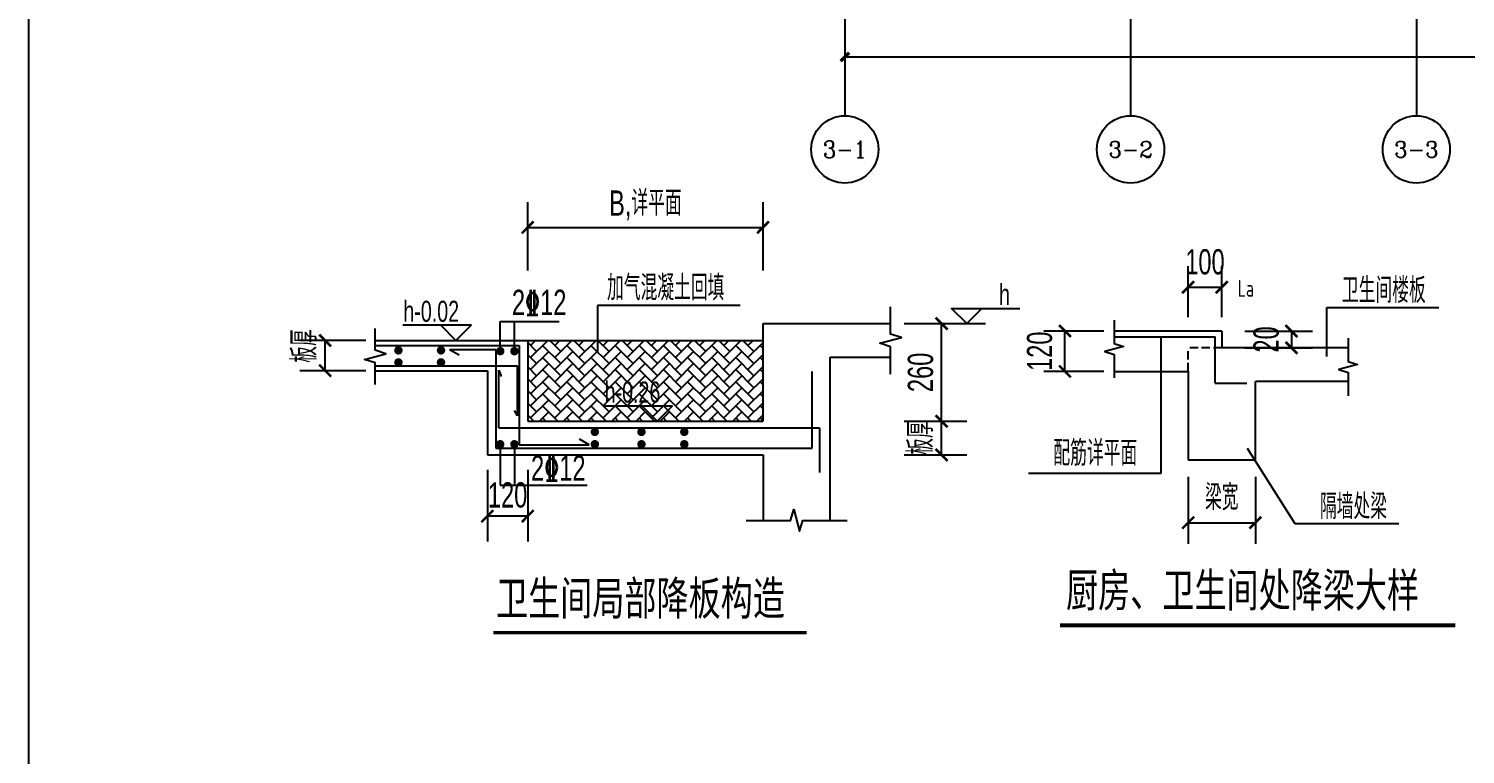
# Model space of a CAD drawing. Extents: x -173820 to 521180, y -715739 to 158231.
# Drawn here: x -14955 to 2137, y -63099 to -54473 of the extents above; entities that cross this region are included whole.
import ezdxf
from ezdxf.enums import TextEntityAlignment as Align

# ---------------------------------------------------------------- set-up
doc = ezdxf.new("R2010")
doc.units = 0
doc.header["$LTSCALE"] = 1000
doc.linetypes.add('CONTINOUS', pattern=[0])
doc.linetypes.add('DASH', pattern=[0.35, 0.25, -0.1])
for name, color, linetype in [('AXIS_TEXT', 7, 'Continuous'), ('DIM1', 3, 'Continuous'), ('JG1', 3, 'Continuous'), ('填充', 8, 'Continuous'), ('模板线', 3, 'Continuous')]:
    doc.layers.add(name, color=color, linetype=linetype)
doc.styles.add('_TCH_AXIS', font='COMPLEX', dxfattribs={"bigfont": 'GBCBIG'})
doc.styles.add('COMPLEX', font='COMPLEX')
doc.styles.add('TEXTDIM', font='njadri_romans1.shx', dxfattribs={"width": 0.7, "bigfont": 'njadri_fhztxt.shx'})
doc.styles.add('TEXTSTEEL', font='njadri_tssdeng.shx', dxfattribs={"width": 0.7, "bigfont": 'njadri_tssdchn.shx'})
doc.styles.add('TEXTTTILE', font='simhei.ttf', dxfattribs={"width": 0.6})
doc.styles.add('TSSD_Norm', font='Tssdeng.shx', dxfattribs={"bigfont": 'hztxt.shx'})
doc.styles.add('zzt', font='tssdeng.shx', dxfattribs={"width": 0.7, "height": 300, "bigfont": 'tssdchn.shx'})
doc.dimstyles.new('DIM100', dxfattribs={"dimtxt": 300, "dimasz": 1, "dimexe": 250, "dimexo": 0, "dimgap": 150, "dimtad": 1, "dimdec": 0, "dimzin": 0, "dimdsep": 46, "dimtxsty": 'TEXTDIM', "dimblk": 'DI', "dimcen": 0, "dimclrt": 7, "dimadec": 0, "dimazin": 0, "dimtfac": 1, "dimtdec": 0, "dimtix": 1, "dimtmove": 2, "dimatfit": 3, "dimldrblk": 'DI', "dimfxl": 0, "dimtolj": 1, "dimtzin": 0, "dimarcsym": 0})
doc.dimstyles.new('DIM_1_100', dxfattribs={"dimtxt": 300, "dimasz": 100, "dimexe": 200, "dimexo": 50, "dimgap": 100, "dimtad": 1, "dimdec": 0, "dimzin": 0, "dimdsep": 46, "dimtxsty": 'zzt', "dimblk": 'ARCHTICK', "dimcen": 0, "dimclrt": 7, "dimadec": 0, "dimazin": 0, "dimtfac": 1, "dimtdec": 0, "dimtix": 1, "dimtmove": 2, "dimatfit": 0, "dimldrblk": 'ARCHTICK', "dimfxl": 0, "dimtolj": 1, "dimarcsym": 0})
doc.dimstyles.new('JH100', dxfattribs={"dimtxt": 350, "dimasz": 1, "dimexe": 300, "dimexo": 0, "dimgap": 100, "dimtad": 1, "dimdec": 0, "dimzin": 0, "dimdsep": 46, "dimtxsty": 'TEXTDIM', "dimblk": 'DI', "dimblk1": 'DI', "dimblk2": 'DI', "dimsah": 1, "dimcen": 0, "dimadec": 0, "dimazin": 0, "dimtfac": 1, "dimtix": 1, "dimtmove": 2, "dimatfit": 3, "dimldrblk": 'DI', "dimfxl": 0, "dimtolj": 1, "dimtzin": 0, "dimarcsym": 0})

# ---------------------------------------------------------------- blocks, each defined once
blk = doc.blocks.new('DI')
at = {"color": 3, "const_width": 30}
blk.add_lwpolyline([(-71, -71), (71, 71)], dxfattribs=at)
blk = doc.blocks.new('*D376')
at = {"layer": 'Defpoints', "color": 0}
for p in [(-3788, -10708), (-3342, -10708), (-3788, -11108)]:
    blk.add_point(p, dxfattribs=at)
at = {"layer": 'JG1', "color": 0, "lineweight": -2}
for p, q in [((-3788, -10708), (-3042, -10708)), ((-3342, -10707), (-3342, -10706)), ((-3342, -11108), (-3342, -10708)), ((-3788, -11108), (-3042, -11108)), ((-3342, -11109), (-3342, -11110))]:
    blk.add_line(p, q, dxfattribs=at)
for p, rotation in [((-3342, -10708), 270), ((-3342, -11108), 90)]:
    blk.add_blockref('DI', p, dxfattribs=dict(at, rotation=rotation))
at = {"layer": 'JG1', "color": 0, "insert": (-3592, -10908), "char_height": 300, "attachment_point": 5, "rotation": 90, "style": 'TEXTDIM'}
blk.add_mtext('\\A1;板厚', dxfattribs=at)
blk = doc.blocks.new('*D377')
at = {"layer": 'Defpoints', "color": 0}
for p in [(-3788, -9548), (-3342, -9548), (-3788, -10708)]:
    blk.add_point(p, dxfattribs=at)
at = {"layer": 'JG1', "color": 0, "lineweight": -2}
for p, q in [((-3788, -9548), (-3042, -9548)), ((-3342, -10707), (-3342, -9549)), ((-3788, -10708), (-3042, -10708))]:
    blk.add_line(p, q, dxfattribs=at)
for p, rotation in [((-3342, -9548), 90), ((-3342, -10708), 270)]:
    blk.add_blockref('DI', p, dxfattribs=dict(at, rotation=rotation))
at = {"layer": 'JG1', "color": 0, "insert": (-3592, -10128), "char_height": 300, "attachment_point": 5, "rotation": 90, "style": 'TEXTDIM'}
blk.add_mtext('\\A1;260', dxfattribs=at)
blk = doc.blocks.new('*D378')
at = {"layer": 'Defpoints', "color": 0}
for p in [(-10676, -9748), (-10194, -9748), (-10194, -10108)]:
    blk.add_point(p, dxfattribs=at)
at = {"layer": 'JG1', "color": 0, "lineweight": -2}
for p, q in [((-10194, -9748), (-10976, -9748)), ((-10676, -10107), (-10676, -9749)), ((-10194, -10108), (-10976, -10108))]:
    blk.add_line(p, q, dxfattribs=at)
for p, rotation in [((-10676, -9748), 90), ((-10676, -10108), 270)]:
    blk.add_blockref('DI', p, dxfattribs=dict(at, rotation=rotation))
at = {"layer": 'JG1', "color": 0, "insert": (-10926, -9814), "char_height": 300, "attachment_point": 5, "rotation": 90, "style": 'TEXTDIM'}
blk.add_mtext('\\A1;板厚', dxfattribs=at)
blk = doc.blocks.new('*D379')
at = {"layer": 'Defpoints', "color": 0}
for p in [(-8746, -11288), (-8266, -11288), (-8746, -11837)]:
    blk.add_point(p, dxfattribs=at)
at = {"layer": 'JG1', "color": 0, "lineweight": -2}
for p, q in [((-8746, -11288), (-8746, -12137)), ((-8266, -11288), (-8266, -12137)), ((-8747, -11837), (-8748, -11837)), ((-8266, -11837), (-8746, -11837)), ((-8265, -11837), (-8264, -11837))]:
    blk.add_line(p, q, dxfattribs=at)
blk.add_blockref('DI', (-8746, -11837), dxfattribs=at)
at = {"layer": 'JG1', "color": 0, "lineweight": -2, "rotation": 180}
blk.add_blockref('DI', (-8266, -11837), dxfattribs=at)
at = {"layer": 'JG1', "color": 0, "insert": (-8506, -11587), "char_height": 300, "attachment_point": 5, "style": 'TEXTDIM'}
blk.add_mtext('\\A1;120', dxfattribs=at)
blk = doc.blocks.new('*D380')
at = {"layer": 'Defpoints', "color": 0}
for p in [(1160, -11442), (1960, -11442), (1960, -11989)]:
    blk.add_point(p, dxfattribs=at)
at = {"layer": 'JG1', "color": 0, "lineweight": -2}
for p, q in [((1160, -11442), (1160, -12239)), ((1960, -11442), (1960, -12239)), ((1161, -11989), (1959, -11989))]:
    blk.add_line(p, q, dxfattribs=at)
at = {"layer": 'JG1', "color": 0, "lineweight": -2, "rotation": 180}
blk.add_blockref('DI', (1160, -11989), dxfattribs=at)
at = {"layer": 'JG1', "color": 0, "lineweight": -2}
blk.add_blockref('DI', (1960, -11989), dxfattribs=at)
at = {"layer": 'JG1', "color": 7, "insert": (1560, -11689), "char_height": 300, "attachment_point": 5, "style": 'TEXTDIM'}
blk.add_mtext('\\A1;梁宽', dxfattribs=at)
blk = doc.blocks.new('*D381')
at = {"layer": 'Defpoints', "color": 0, "linetype": 'CONTINOUS'}
for p in [(-306, -9710), (157, -9710), (157, -10190)]:
    blk.add_point(p, dxfattribs=at)
at = {"layer": 'JG1', "color": 0, "linetype": 'CONTINOUS', "lineweight": -2}
for p, q in [((157, -9710), (-556, -9710)), ((-306, -9709), (-306, -9708)), ((-306, -10190), (-306, -9710)), ((157, -10190), (-556, -10190)), ((-306, -10191), (-306, -10192))]:
    blk.add_line(p, q, dxfattribs=at)
for p, rotation in [((-306, -9710), 270), ((-306, -10190), 90)]:
    blk.add_blockref('DI', p, dxfattribs=dict(at, rotation=rotation))
at = {"layer": 'JG1', "color": 7, "linetype": 'CONTINOUS', "insert": (-606, -9950), "char_height": 300, "attachment_point": 5, "rotation": 90, "style": 'TEXTDIM'}
blk.add_mtext('\\A1;120', dxfattribs=at)
blk = doc.blocks.new('*D382')
at = {"layer": 'Defpoints', "color": 0}
for p in [(1560, -9189), (1160, -9545, 27256), (1560, -9545, 27256)]:
    blk.add_point(p, dxfattribs=at)
at = {"layer": 'JG1', "color": 0, "lineweight": -2}
for p, q in [((1160, -9545), (1160, -8939)), ((1560, -9545), (1560, -8939)), ((1159, -9189), (1158, -9189)), ((1160, -9189), (1560, -9189)), ((1561, -9189), (1562, -9189))]:
    blk.add_line(p, q, dxfattribs=at)
blk.add_blockref('DI', (1160, -9189), dxfattribs=at)
at = {"layer": 'JG1', "color": 0, "lineweight": -2, "rotation": 180}
blk.add_blockref('DI', (1560, -9189), dxfattribs=at)
at = {"layer": 'JG1', "color": 7, "insert": (1360, -8889), "char_height": 300, "attachment_point": 5, "style": 'TEXTDIM'}
blk.add_mtext('\\A1;100', dxfattribs=at)
blk = doc.blocks.new('*D383')
at = {"layer": 'Defpoints', "color": 0}
for p in [(1834, -9710, 27256), (1834, -9910, 27256), (2389, -9910)]:
    blk.add_point(p, dxfattribs=at)
at = {"layer": 'JG1', "color": 0, "lineweight": -2}
for p, q in [((1834, -9710), (2639, -9710)), ((2389, -9709), (2389, -9708)), ((2389, -9710), (2389, -9910)), ((1834, -9910), (2639, -9910)), ((2389, -9911), (2389, -9912))]:
    blk.add_line(p, q, dxfattribs=at)
for p, rotation in [((2389, -9710), 270), ((2389, -9910), 90)]:
    blk.add_blockref('DI', p, dxfattribs=dict(at, rotation=rotation))
at = {"layer": 'JG1', "color": 7, "insert": (2089, -9810), "char_height": 300, "attachment_point": 5, "rotation": 90, "style": 'TEXTDIM'}
blk.add_mtext('\\A1;20', dxfattribs=at)
blk = doc.blocks.new('_ArchTick')
at = {"color": 4, "linetype": 'ByBlock', "const_width": 0.4}
blk.add_lwpolyline([(-0.5, -0.5), (0.5, 0.5)], dxfattribs=at)
blk = doc.blocks.new('*D446')
at = {"layer": 'Defpoints', "color": 0}
for p in [(0, -2508), (48000, -2508), (48000, -4488)]:
    blk.add_point(p, dxfattribs=at)
at = {"layer": 'DIM1', "color": 0, "lineweight": -2}
for p, q in [((0, -2558), (0, -4688)), ((48000, -2558), (48000, -4688)), ((0, -4488), (48000, -4488))]:
    blk.add_line(p, q, dxfattribs=at)
at = {"layer": 'DIM1', "color": 0, "lineweight": -2, "xscale": 100, "yscale": 100, "zscale": 100, "rotation": 180}
blk.add_blockref('_ArchTick', (0, -4488), dxfattribs=at)
at = {"layer": 'DIM1', "color": 0, "lineweight": -2, "xscale": 100, "yscale": 100, "zscale": 100}
blk.add_blockref('_ArchTick', (48000, -4488), dxfattribs=at)
at = {"layer": 'DIM1', "color": 7, "insert": (24000, -4238), "char_height": 300, "attachment_point": 5, "style": 'zzt'}
blk.add_mtext('\\A1;48000', dxfattribs=at)
blk = doc.blocks.new('_AXISO')
at = {"color": 3}
blk.add_circle((0, 0), 0.5, dxfattribs=at)
at = {"layer": 'AXIS_TEXT', "color": 3, "style": 'COMPLEX', "width": 1.041667}
blk.add_attdef('A', text='', height=0.56, dxfattribs=at).set_placement((-0.25, -0.28), (0.25, -0.28), align=Align.FIT)
blk = doc.blocks.new('$1675528')
at = {"layer": 'JG1', "linetype": 'Continuous'}
h = blk.add_hatch(dxfattribs=at)
h.set_pattern_fill('AR-HBONE', color=8, style=0)
h.set_pattern_definition([(45, (3085.91, 16333.4), (1e-14, 143.6841), [304.8, -101.6]), (135, (3157.75, 16405.24), (1e-14, 143.6841), [304.8, -101.6])])
h.paths.add_polyline_path([(5609.4, 2514.4), (5609.4, 3474.4), (2809.4, 3474.4), (2809.4, 2514.4)])
at = {"layer": 'JG1'}
for p, q in [((2809.4, 4306.7, 0.1), (2809.4, 5118.3, 0.1)), ((5609.4, 4306.7, 0.1), (5609.4, 5118.3, 0.1)), ((2810.4, 4818.3, 0.1), (5608.4, 4818.3, 0.1)), ((5336.5, 3891.2, 0.1), (3639.7, 3891.2, 0.1)), ((3639.7, 3891.2, 0.1), (3639.7, 3343.4, 0.1)), ((2482.9, 3347, 0.1), (2482.9, 3698.1, 0.1)), ((2482.9, 3698.1, 0.1), (3183.6, 3698.1, 0.1)), ((2651, 3347, 0.1), (2651, 3698.1, 0.1)), ((5609.4, 2514.4, 0.1), (5609.4, 3674.4, 0.1)), ((5609.4, 3674.4, 0.1), (7127.3, 3674.4, 0.1)), ((994.7, 3474.4, 0.1), (2809.4, 3474.4, 0.1)), ((2809.4, 3474.4, 0.1), (2809.4, 2514.4, 0.1)), ((6409.4, 1334.4, 0.1), (6409.4, 3274.4, 0.1)), ((6409.4, 3274.4, 0.1), (7127.3, 3274.4, 0.1)), ((994.7, 3114.4, 0.1), (2329.4, 3114.4, 0.1)), ((2329.4, 3114.4, 0.1), (2329.4, 2114.4, 0.1)), ((2809.4, 2514.4, 0.1), (5609.4, 2514.4, 0.1)), ((2482.9, 2240.4, 0.1), (2482.9, 1753.3, 0.1)), ((2651, 2240.4, 0.1), (2651, 1753.3, 0.1)), ((2329.4, 2114.4, 0.1), (5609.4, 2114.4, 0.1)), ((5609.4, 2114.4, 0.1), (5609.4, 1334.4, 0.1)), ((2482.9, 1753.3, 0.1), (3516, 1753.3, 0.1))]:
    blk.add_line(p, q, dxfattribs=at)
at = {"layer": 'JG1', "color": 3, "linetype": 'Continuous'}
blk.add_line((8033.6, 3674.4, 0.1), (8257.4, 3674.4, 0.1), dxfattribs=at)
at = {"layer": 'JG1', "linetype": 'Continuous'}
blk.add_line((2809.4, 3474.4, 0.1), (5609.4, 3474.4, 0.1), dxfattribs=at)
at = {"layer": 'JG1', "color": 6}
for p, q in [((994.7, 3414.4, 0.1), (2709.4, 3414.4, 0.1)), ((1877.3, 3368.1, 0.1), (2429.4, 3368.1, 0.1)), ((1877.3, 3368.1, 0.1), (1992.8, 3301.4, 0.1)), ((2429.4, 3368.1, 0.1), (2429.4, 2194.4, 0.1)), ((2709.4, 3414.4, 0.1), (2709.4, 2235.1, 0.1)), ((994.7, 3174.4, 0.1), (2687.7, 3174.4, 0.1)), ((2467.8, 2434.4, 0.1), (2467.8, 3122.1, 0.1)), ((2467.8, 3122.1, 0.1), (2494.5, 3046.6, 0.1)), ((2687.7, 2576.5, 0.1), (2687.7, 3174.4, 0.1)), ((6195.5, 2194.4, 0.1), (6195.5, 3104.2, 0.1)), ((2687.7, 2576.5, 0.1), (2651, 2642, 0.1)), ((2467.8, 2434.4, 0.1), (6282, 2434.4, 0.1)), ((6282, 2434.4, 0.1), (6282, 1904.3, 0.1)), ((2709.4, 2235.1, 0.1), (3540.4, 2235.1, 0.1)), ((3540.4, 2235.1, 0.1), (3424.9, 2301.8, 0.1)), ((2429.4, 2194.4, 0.1), (6195.5, 2194.4, 0.1))]:
    blk.add_line(p, q, dxfattribs=at)
at = {"layer": 'JG1', "elevation": 0.1}
for points in [[(7127.3, 3074.4), (7127.3, 3399.4), (6998.9, 3441.2), (7255.7, 3507.7), (7127.3, 3549.4), (7127.3, 3874.4)], [(8213.6, 3854.4), (8033.6, 3674.4), (7853.6, 3854.4), (8663.6, 3854.4)], [(994.7, 2949.8), (994.7, 3207.7), (866.3, 3249.4), (1123, 3316), (994.7, 3357.7), (994.7, 3616)], [(1775.1, 3654.4), (1955.1, 3474.4), (2135.1, 3654.4), (1325.1, 3654.4)], [(4169.4, 2694.4), (4349.4, 2514.4), (4529.4, 2694.4), (3719.4, 2694.4)], [(5409.4, 1334.4), (5934.4, 1334.4), (5976.1, 1462.8), (6042.7, 1206), (6084.4, 1334.4), (6609.4, 1334.4)]]:
    blk.add_lwpolyline(points, dxfattribs=at)
at = {"layer": 'JG1', "const_width": 50, "elevation": 0.1}
for points in [[(1246.2, 3356.6, 1), (1296.2, 3356.6, 1)], [(1246.2, 3213.3, 1), (1296.2, 3213.3, 1)], [(1752.9, 3356.6, 1), (1802.9, 3356.6, 1)], [(1752.9, 3213.3, 1), (1802.9, 3213.3, 1)], [(2457.9, 3347, 1), (2507.9, 3347, 1)], [(2626, 3347, 1), (2676, 3347, 1)], [(3583.4, 2387, 1), (3633.4, 2387, 1)], [(4137.9, 2387, 1), (4187.9, 2387, 1)], [(4647.7, 2387, 1), (4697.7, 2387, 1)], [(2457.9, 2240.4, 1), (2507.9, 2240.4, 1)], [(2626, 2240.4, 1), (2676, 2240.4, 1)], [(3583.4, 2240.4, 1), (3633.4, 2240.4, 1)], [(4137.9, 2240.4, 1), (4187.9, 2240.4, 1)], [(4647.7, 2240.4, 1), (4697.7, 2240.4, 1)]]:
    blk.add_lwpolyline(points, format="xyb", close=True, dxfattribs=at)
at = {"layer": 'JG1', "color": 4, "const_width": 40, "elevation": 0.1}
blk.add_lwpolyline([(2398.6, 0), (6128.6, 0)], dxfattribs=at)
at = {"layer": 'JG1', "rotation": 180}
blk.add_blockref('DI', (2809.4, 4818.3, 0.1), dxfattribs=at)
at = {"layer": 'JG1'}
blk.add_blockref('DI', (5609.4, 4818.3, 0.1), dxfattribs=at)
at = {"layer": 'JG1', "linetype": 'ByBlock', "ltscale": 0.2, "style": 'TEXTSTEEL', "width": 0.7}
for s, height, p in [('加气混凝土回填', 300, (3752.9, 3950.7, 0.1)), ('h', 250, (8417.4, 3896, 0.1)), ('h-0.02', 250, (1329.8, 3696, 0.1)), ('2%%13212', 300, (2621.7, 3777.9, 0.1)), ('h-0.26', 250, (3724.1, 2736, 0.1)), ('2%%13212', 300, (2849.1, 1807.8, 0.1))]:
    blk.add_text(s, height=height, dxfattribs=at).set_placement(p)
at = {"layer": 'JG1', "color": 1, "linetype": 'ByBlock', "style": 'TEXTTTILE', "width": 0.7}
blk.add_text('卫生间局部降板构造', height=400, dxfattribs=at).set_placement((2432.1, 209.6, 0.1))
at = {"layer": 'JG1', "insert": (4209.4, 5079.8, 0.1), "char_height": 300, "attachment_point": 5, "style": 'TEXTSTEEL'}
blk.add_mtext('B,详平面', dxfattribs=at)
at = {"layer": 'JG1'}
dim = blk.add_linear_dim(base=(400, 3474.4, 0.1), p1=(882.4, 3114.4, 0.1), p2=(882.4, 3474.4, 0.1), angle=90, text='板厚', dimstyle='JH100', override={"dimtxt": 300, "dimlfac": 0.3}, dxfattribs=at)
dim.commit()
dim.dimension.update_dxf_attribs({"geometry": '*D378', "text_midpoint": (150, 3408.5, 0.1), "dimtype": 128, "insert": (11075.9, 13222.4)})
for base, p1, p2, text, picture, middle in [((7733.6, 3674.4, 0.1), (7287.6, 2514.4, 0.1), (7287.6, 3674.4, 0.1), '260', '*D377', (7483.6, 3094.4, 0.1)), ((7733.6, 2514.4, 0.1), (7287.6, 2114.4, 0.1), (7287.6, 2514.4, 0.1), '板厚', '*D376', (7483.6, 2314.4, 0.1))]:
    dim = blk.add_linear_dim(base=base, p1=p1, p2=p2, angle=90, text=text, dimstyle='JH100', override={"dimtxt": 300, "dimlfac": 0.3}, dxfattribs=at)
    dim.commit()
    dim.dimension.update_dxf_attribs({"geometry": picture, "text_midpoint": middle, "insert": (11075.9, 13222.4)})
dim = blk.add_linear_dim(base=(2329.4, 1385, 0.1), p1=(2809.4, 1934.4, 0.1), p2=(2329.4, 1934.4, 0.1), text='120', dimstyle='JH100', override={"dimtxt": 300, "dimlfac": 0.3}, dxfattribs=at)
dim.commit()
dim.dimension.update_dxf_attribs({"geometry": '*D379', "text_midpoint": (2569.4, 1635, 0.1), "insert": (11075.9, 13222.4)})
blk = doc.blocks.new('$1430190')
at = {"layer": 'JG1'}
for p, q in [((3565.9, 3198.2), (3565.9, 3779.7)), ((3565.9, 3779.7), (4897.2, 3779.7)), ((2316.1, 3499.8), (1035.1, 3499.8)), ((1589.8, 3429.7), (1589.8, 1805.3)), ((2316.1, 3499.8), (2316.1, 3299.8)), ((3820.1, 3299.8), (2316.1, 3299.8)), ((1035.1, 3019.8), (1916.1, 3019.8)), ((1916.1, 3019.8), (1916.1, 1967.8)), ((2239.3, 2879.8), (2613.4, 2879.8)), ((2716.1, 1967.8), (2716.1, 2899.8)), ((3820.1, 2899.8), (2716.1, 2899.8)), ((2619.5, 2106.2), (3184.8, 1211.5)), ((1916.1, 1967.8), (2716.1, 1967.8)), ((1589.8, 1805.3), (16.6, 1805.3)), ((3184.8, 1211.5), (4421, 1211.5))]:
    blk.add_line(p, q, dxfattribs=at)
at = {"layer": 'JG1', "linetype": 'DASH', "ltscale": 0.4}
for p in [(2316.1, 3299.8), (1916.1, 3019.8)]:
    blk.add_line(p, (1916.1, 3299.8), dxfattribs=at)
at = {"layer": 'JG1'}
blk.add_lwpolyline([(1916.1, 3819.2, 0, 30, 0), (2051.4, 3819.2, 0, 0, 0), (2513.4, 3819.2, 0, 0, -0.4142136), (2543.4, 3789.2, 0, 0, 0), (2543.4, 3015.1, 30, 0, 0), (2543.4, 2879.8, 0, 30, 0)], format="xyseb", dxfattribs=at)
for points in [[(1035.1, 3628), (1035.1, 3350.2), (1145.1, 3315.2), (925.1, 3255.2), (1035.1, 3220.2), (1035.1, 2942.5)], [(3820.1, 3413.5), (3820.1, 3135.7), (3930.1, 3100.7), (3710.1, 3040.7), (3820.1, 3005.7), (3820.1, 2728)]]:
    blk.add_lwpolyline(points, dxfattribs=at)
at = {"layer": 'JG1', "color": 6}
blk.add_lwpolyline([(2239.3, 2879.8), (2239.3, 3425), (1035.1, 3425)], dxfattribs=at)
at = {"layer": 'JG1', "color": 4, "const_width": 50, "elevation": 25656.4}
blk.add_lwpolyline([(390.4, 0), (5096.6, 0)], dxfattribs=at)
at = {"layer": 'JG1', "style": 'TSSD_Norm', "width": 0.7}
blk.add_text('La', height=200, dxfattribs=at).set_placement((2603.1, 4007.1, 27256.4), align=Align.MIDDLE)
at = {"layer": 'JG1', "linetype": 'CONTINOUS', "style": 'TEXTSTEEL', "width": 0.7}
for s, p in [('卫生间楼板', (4244.3, 3999.2)), ('配筋详平面', (811.5, 2064.1)), ('隔墙处梁', (3883.1, 1428.6))]:
    blk.add_text(s, height=300, dxfattribs=at).set_placement(p, align=Align.MIDDLE)
at = {"layer": 'JG1', "color": 1, "linetype": 'ByBlock', "style": 'TEXTTTILE', "width": 0.7}
blk.add_text('厨房、卫生间处降梁大样', height=400, dxfattribs=at).set_placement((462.9, 100, 25656.4), align=Align.BOTTOM_LEFT)
at = {"layer": 'JG1'}
dim = blk.add_linear_dim(base=(2316.1, 4020.7), p1=(1916.1, 3664.7, 27256.4), p2=(2316.1, 3664.7, 27256.4), dimstyle='DIM100', override={"dimlfac": 0.25}, dxfattribs=at)
dim.commit()
dim.dimension.update_dxf_attribs({"geometry": '*D382', "text_midpoint": (2116.1, 4320.7), "insert": (756.1, 13209.8)})
at = {"layer": 'JG1', "linetype": 'CONTINOUS'}
dim = blk.add_linear_dim(base=(450, 3499.8), p1=(913.2, 3019.8), p2=(913.2, 3499.8), angle=90, dimstyle='DIM100', override={"dimlfac": 0.25}, dxfattribs=at)
dim.commit()
dim.dimension.update_dxf_attribs({"geometry": '*D381', "text_midpoint": (150, 3259.8), "insert": (756.1, 13209.8)})
at = {"layer": 'JG1'}
dim = blk.add_linear_dim(base=(3145.2, 3299.8), p1=(2589.6, 3499.8, 27256.4), p2=(2589.6, 3299.8, 27256.4), angle=90, text='20', dimstyle='DIM100', override={"dimlfac": 0.25}, dxfattribs=at)
dim.commit()
dim.dimension.update_dxf_attribs({"geometry": '*D383', "text_midpoint": (2845.2, 3399.8), "insert": (756.1, 13209.8)})
dim = blk.add_aligned_dim(p1=(1916.1, 1767.8), p2=(2716.1, 1767.8), distance=-546.7, text='梁宽', dimstyle='DIM100', override={"dimlfac": 0.25}, dxfattribs=at)
dim.commit()
dim.dimension.update_dxf_attribs({"geometry": '*D380', "text_midpoint": (2316.1, 1521), "insert": (756.1, 13209.8)})
blk = doc.blocks.new('$1783196')
at = {"layer": 'DIM1'}
for p, q in [((5234.9, 3480), (5234.9, 800)), ((8634.9, 3480), (8634.9, 800)), ((12034.9, 3480), (12034.9, 800))]:
    blk.add_line(p, q, dxfattribs=at)
ref = blk.add_blockref('_AXISO', (5234.9, 400), dxfattribs=dict(at, xscale=800, yscale=800, zscale=800))
ref.add_attrib('A', '3-1', dxfattribs={"layer": 'AXIS_TEXT', "height": 202.97, "style": '_TCH_AXIS'}).set_placement((4973.9, 298.5), (5495.8, 298.5), align=Align.FIT)
ref = blk.add_blockref('_AXISO', (8634.9, 400), dxfattribs=dict(at, xscale=800, yscale=800, zscale=800))
ref.add_attrib('A', '3-2', dxfattribs={"layer": 'AXIS_TEXT', "height": 187.78, "style": '_TCH_AXIS'}).set_placement((8371.1, 306.1), (8898.6, 306.1), align=Align.FIT)
ref = blk.add_blockref('_AXISO', (12034.9, 400), dxfattribs=dict(at, xscale=800, yscale=800, zscale=800))
ref.add_attrib('A', '3-3', dxfattribs={"layer": 'AXIS_TEXT', "height": 187.78, "style": '_TCH_AXIS'}).set_placement((11771.1, 306.1), (12298.6, 306.1), align=Align.FIT)
dim = blk.add_aligned_dim(p1=(5234.9, 3480), p2=(53234.9, 3480), distance=-1980, dimstyle='DIM_1_100', dxfattribs=at)
dim.commit()
dim.dimension.update_dxf_attribs({"geometry": '*D446', "text_midpoint": (29234.9, 1750), "insert": (5234.9, 5988.3)})

msp = doc.modelspace()

# ---------------------------------------------------------------- linework, layer by layer
at = {"layer": '模板线', "elevation": 0}
msp.add_lwpolyline([(-14954.7, -15929.2), (69145.3, -15929.2), (69145.3, -75329.2), (-14954.7, -75329.2)], close=True, dxfattribs=at)

# ---------------------------------------------------------------- block references
at = {"layer": 'JG1'}
for name, p in [('$1675528', (-11827.2, -61652.9, -0.1)), ('$1430190', (-3075.9, -61566.5, 0))]:
    msp.add_blockref(name, p, dxfattribs=at)
at = {"layer": '填充', "linetype": 'Continuous'}
msp.add_blockref('$1783196', (-10479.5, -56307.5, 0), dxfattribs=at)

doc.saveas('drawing.dxf')
